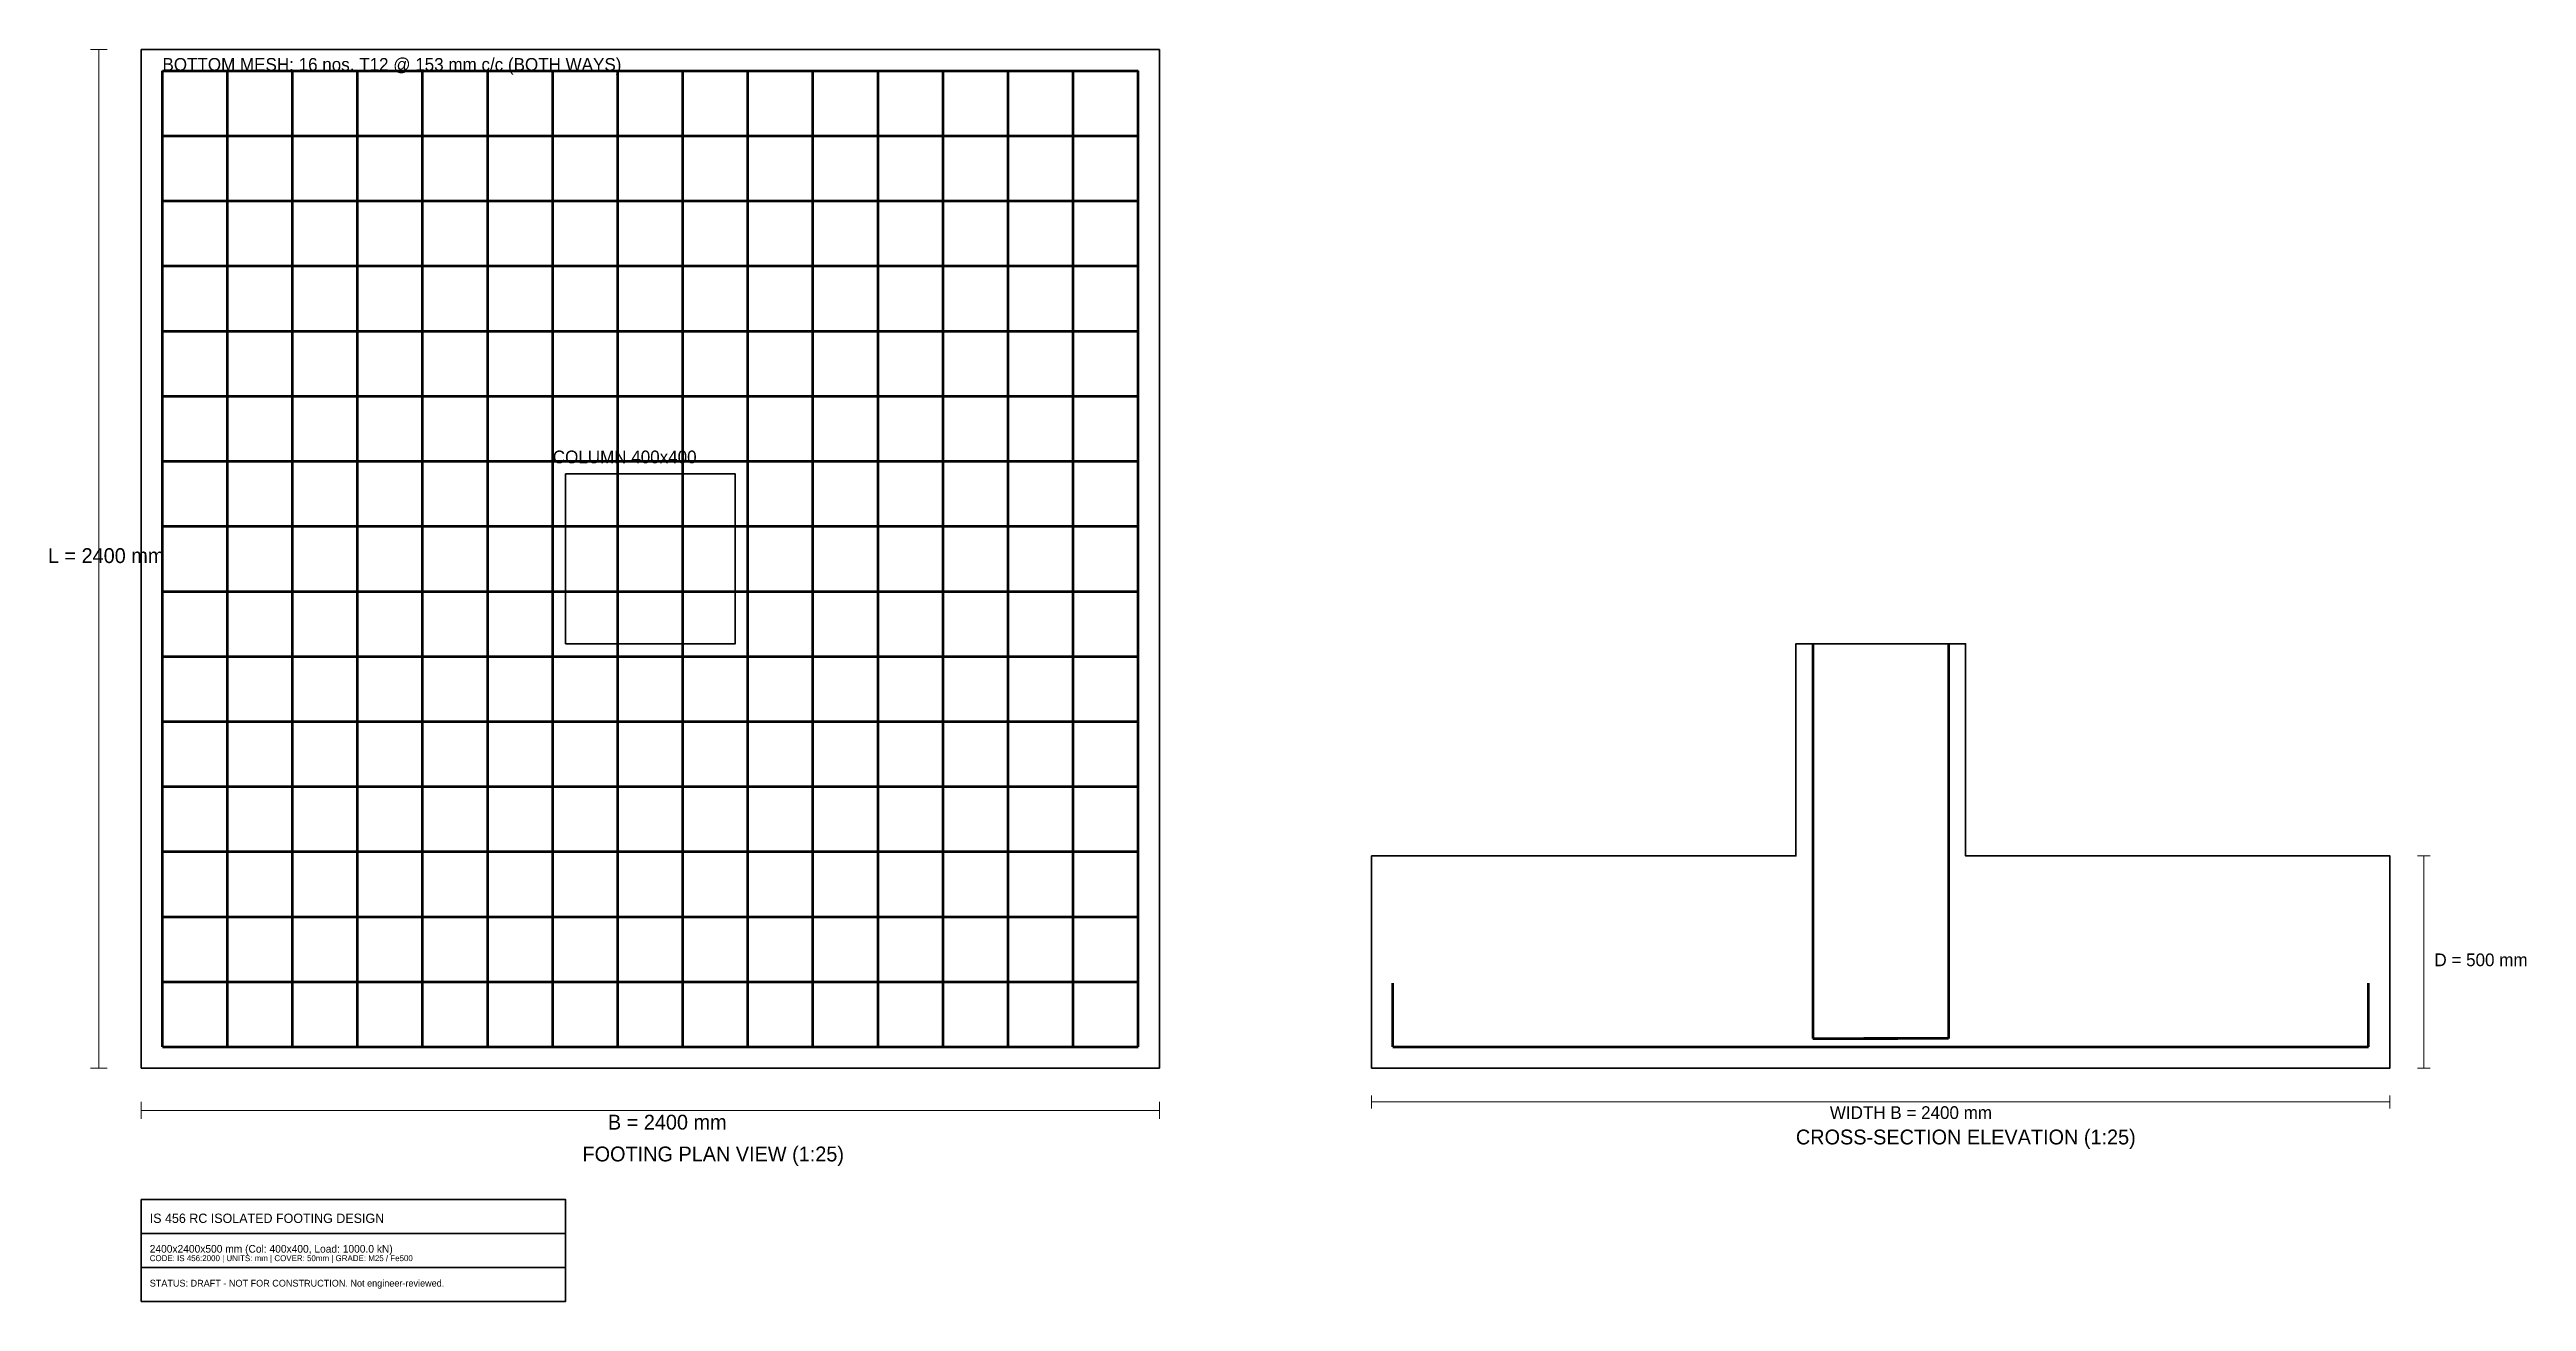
# Model space of a CAD drawing. Header units: metres. Extents: x -216 to 5622, y -550 to 2400.
import ezdxf

# ---------------------------------------------------------------- set-up
doc = ezdxf.new("R2010")
doc.units = ezdxf.units.M
for name, color, linetype, lineweight in [('COLUMN_OUTLINE', 4, 'Continuous', 35), ('CONCRETE_OUTLINE', 7, 'Continuous', 35), ('DIMENSIONS', 4, 'Continuous', 18), ('REBAR_MAIN', 1, 'Continuous', 50), ('TEXT_ANNOTATIONS', 2, 'Continuous', 25), ('TITLE_BLOCK', 6, 'Continuous', 35), ('WATERMARK', 1, 'Continuous', 70)]:
    doc.layers.add(name, color=color, linetype=linetype, lineweight=lineweight)

msp = doc.modelspace()

# ---------------------------------------------------------------- linework, layer by layer
at = {"layer": 'COLUMN_OUTLINE'}
msp.add_lwpolyline([(1000, 1000), (1400, 1000), (1400, 1400), (1000, 1400), (1000, 1000)], dxfattribs=at)
at = {"layer": 'CONCRETE_OUTLINE'}
for points in [[(0, 0), (2400, 0), (2400, 2400), (0, 2400), (0, 0)], [(2900, 0), (5300, 0), (5300, 500), (4300, 500), (4300, 1000), (3900, 1000), (3900, 500), (2900, 500), (2900, 0)]]:
    msp.add_lwpolyline(points, dxfattribs=at)
at = {"layer": 'DIMENSIONS'}
for p, q in [((-120, 2400), (-80, 2400)), ((-100, 0), (-100, 2400)), ((5365, 500), (5395, 500)), ((5380, 0), (5380, 500)), ((-120, 0), (-80, 0)), ((5365, 0), (5395, 0)), ((0, -120), (0, -80)), ((0, -100), (2400, -100)), ((2400, -120), (2400, -80)), ((2900, -95), (2900, -65)), ((2900, -80), (5300, -80)), ((5300, -95), (5300, -65))]:
    msp.add_line(p, q, dxfattribs=at)
at = {"layer": 'REBAR_MAIN'}
for p, q in [((50, 2350), (2350, 2350)), ((50, 50), (50, 2350)), ((203.3, 50), (203.3, 2350)), ((356.7, 50), (356.7, 2350)), ((510, 50), (510, 2350)), ((663.3, 50), (663.3, 2350)), ((816.7, 50), (816.7, 2350)), ((970, 50), (970, 2350)), ((1123.3, 50), (1123.3, 2350)), ((1276.7, 50), (1276.7, 2350)), ((1430, 50), (1430, 2350)), ((1583.3, 50), (1583.3, 2350)), ((1736.7, 50), (1736.7, 2350)), ((1890, 50), (1890, 2350)), ((2043.3, 50), (2043.3, 2350)), ((2196.7, 50), (2196.7, 2350)), ((2350, 50), (2350, 2350)), ((50, 2196.7), (2350, 2196.7)), ((50, 2043.3), (2350, 2043.3)), ((50, 1890), (2350, 1890)), ((50, 1736.7), (2350, 1736.7)), ((50, 1583.3), (2350, 1583.3)), ((50, 1430), (2350, 1430)), ((50, 1276.7), (2350, 1276.7)), ((50, 1123.3), (2350, 1123.3)), ((3940, 1000), (3940, 70)), ((4260, 1000), (4260, 70)), ((50, 970), (2350, 970)), ((50, 816.7), (2350, 816.7)), ((50, 663.3), (2350, 663.3)), ((50, 510), (2350, 510)), ((50, 356.7), (2350, 356.7)), ((50, 203.3), (2350, 203.3)), ((2950, 50), (2950, 200)), ((5250, 50), (5250, 200)), ((3940, 70), (4140, 70)), ((4260, 70), (4060, 70)), ((50, 50), (2350, 50)), ((2950, 50), (5250, 50))]:
    msp.add_line(p, q, dxfattribs=at)
at = {"layer": 'TITLE_BLOCK'}
for p, q in [((0, -390), (1000, -390)), ((0, -470), (1000, -470))]:
    msp.add_line(p, q, dxfattribs=at)
msp.add_lwpolyline([(0, -550), (1000, -550), (1000, -310), (0, -310), (0, -550)], dxfattribs=at)

# ---------------------------------------------------------------- texts
at = {"layer": 'DIMENSIONS'}
for s, height, p in [('L = 2400 mm', 35, (-220, 1190)), ('D = 500 mm', 30, (5405, 240)), ('B = 2400 mm', 35, (1100, -145)), ('WIDTH B = 2400 mm', 30, (3980, -120))]:
    msp.add_text(s, height=height, dxfattribs=at).set_placement(p)
at = {"layer": 'TEXT_ANNOTATIONS'}
for s, height, p in [('BOTTOM MESH: 16 nos. T12 @ 153 mm c/c (BOTH WAYS)', 30, (50, 2350)), ('COLUMN 400x400', 30, (970, 1425)), ('CROSS-SECTION ELEVATION (1:25)', 35, (3900, -180)), ('FOOTING PLAN VIEW (1:25)', 35, (1040, -220)), ('IS 456 RC ISOLATED FOOTING DESIGN', 22, (20, -365)), ('CODE: IS 456:2000 | UNITS: mm | COVER: 50mm | GRADE: M25 / Fe500', 14, (20, -455)), ('2400x2400x500 mm (Col: 400x400, Load: 1000.0 kN)', 18, (20, -435))]:
    msp.add_text(s, height=height, dxfattribs=at).set_placement(p)
at = {"layer": 'WATERMARK'}
msp.add_text('STATUS: DRAFT - NOT FOR CONSTRUCTION. Not engineer-reviewed.', height=16, dxfattribs=at).set_placement((20, -515))

doc.saveas('drawing.dxf')
